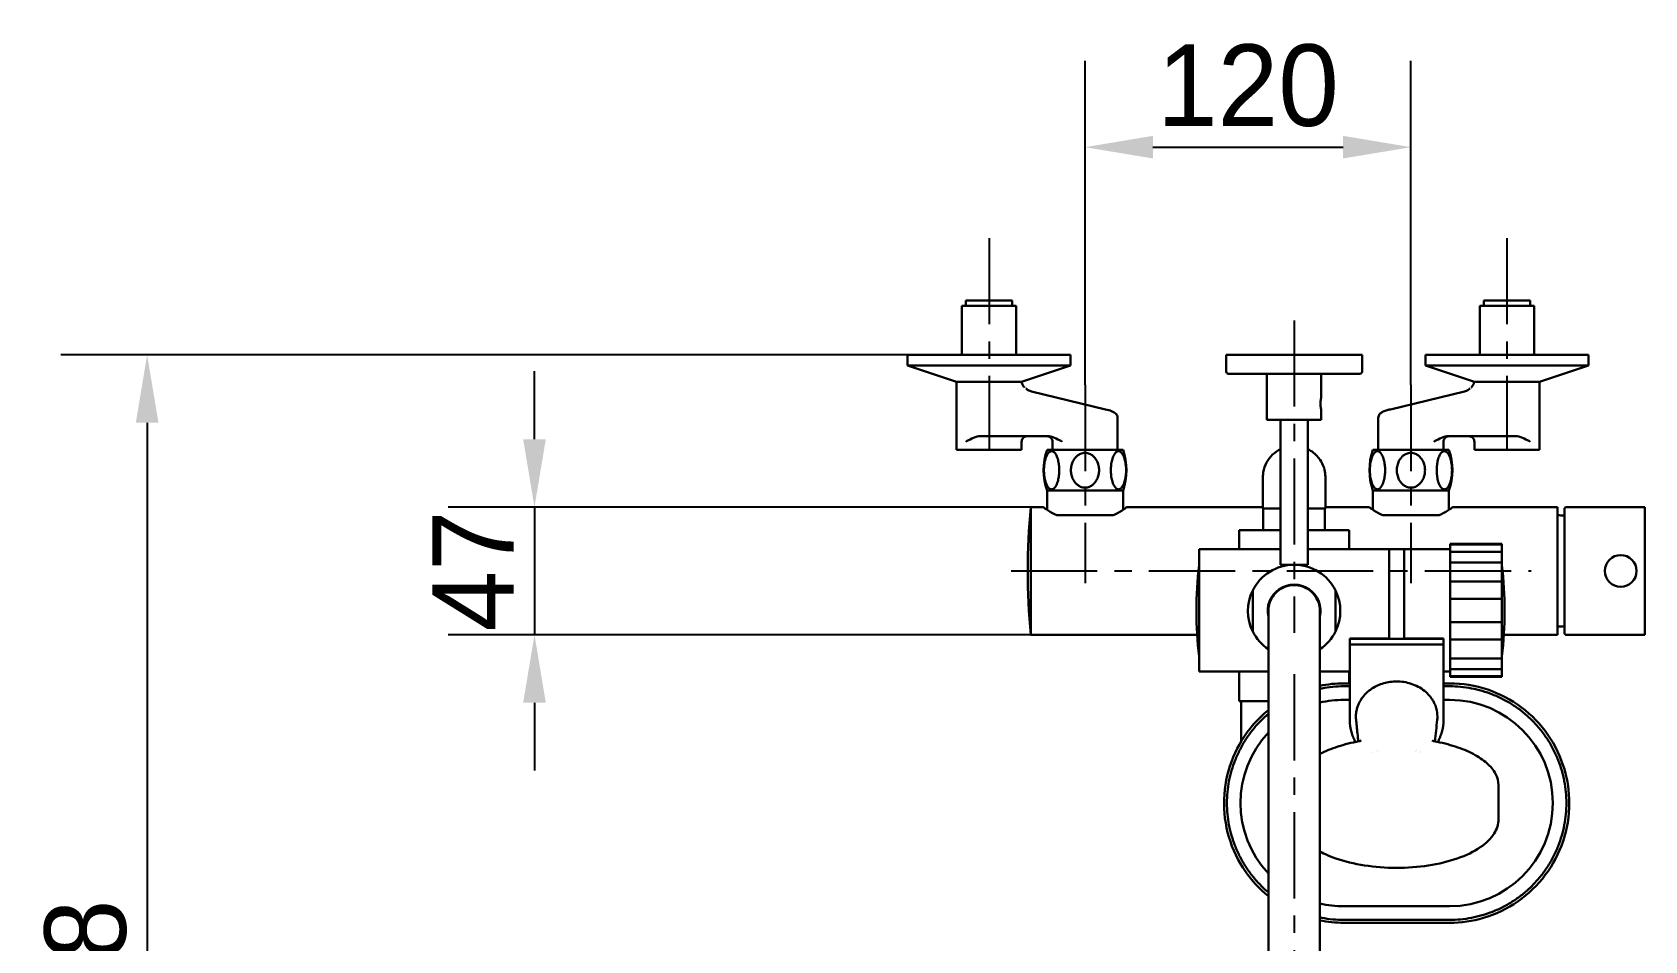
# Model space of a CAD drawing. Header units: millimetres. Extents: x 577 to 7172, y 252 to 2707.
# Drawn here: x 577 to 1171, y 2372 to 2707 of the extents above; entities that cross this region are included whole.
import ezdxf

# ---------------------------------------------------------------- set-up
doc = ezdxf.new("R2010")
doc.units = ezdxf.units.MM
doc.header["$MEASUREMENT"] = 0
doc.linetypes.add('CENTER', pattern=[50.8, 31.75, -6.35, 6.35, -6.35])
doc.layers.add('외형선(ISO)', color=7, linetype='Continuous', lineweight=30)
doc.layers.add('치수(ISO)', color=7, linetype='Continuous', lineweight=25)
doc.layers.add('중심선(ISO)', color=1, linetype='CENTER', lineweight=25, true_color=0xff0000)
doc.styles.add('굴림', font='')
doc.styles.get('굴림').set_extended_font_data('援대┝')
doc.dimstyles.new('기본값 (ISO)', dxfattribs={"dimscale": 10, "dimtxt": 3, "dimasz": 2.5, "dimexe": 3.175, "dimexo": 0, "dimgap": 0.762, "dimtad": 1, "dimtoh": 1, "dimdec": 0, "dimzin": 1, "dimdsep": 46, "dimtxsty": '굴림', "dimcen": 0.5, "dimazin": 0, "dimtfac": 1, "dimtdec": 4, "dimtix": 1, "dimtmove": 1, "dimatfit": 3, "dimfxl": 1, "dimtolj": 1, "dimtzin": 1, "dimarcsym": 0})

# ---------------------------------------------------------------- blocks, each defined once
blk = doc.blocks.new('*D30')
at = {"layer": 'Defpoints', "color": 0}
for p in [(944.61, 2532.03), (761.89, 2485.03), (944.61, 2485.03)]:
    blk.add_point(p, dxfattribs=at)
at = {"layer": '치수(ISO)', "color": 0, "lineweight": -2}
for p, q in [((761.89, 2557.03), (761.89, 2582.03)), ((944.61, 2532.03), (730.14, 2532.03)), ((761.89, 2532.03), (761.89, 2485.03)), ((944.61, 2485.03), (730.14, 2485.03)), ((761.89, 2460.03), (761.89, 2435.03))]:
    blk.add_line(p, q, dxfattribs=at)
at = {"layer": '치수(ISO)', "color": 0}
for points in [[(757.72, 2557.03), (766.06, 2557.03), (761.89, 2532.03)], [(766.06, 2460.03), (757.72, 2460.03), (761.89, 2485.03)]]:
    blk.add_solid(points, dxfattribs=at)
at = {"layer": '치수(ISO)', "color": 0, "insert": (739.27, 2508.53), "char_height": 30, "attachment_point": 5, "rotation": 90, "style": '굴림'}
blk.add_mtext('\\A1;47', dxfattribs=at)
blk = doc.blocks.new('*D31')
at = {"layer": 'Defpoints', "color": 0}
for p in [(1084.61, 2664.57), (964.61, 2577.03), (1084.61, 2577.03)]:
    blk.add_point(p, dxfattribs=at)
at = {"layer": '치수(ISO)', "color": 0, "lineweight": -2}
for p, q in [((964.61, 2577.03), (964.61, 2696.32)), ((1084.61, 2577.03), (1084.61, 2696.32)), ((989.61, 2664.57), (1059.61, 2664.57))]:
    blk.add_line(p, q, dxfattribs=at)
at = {"layer": '치수(ISO)', "color": 0}
for points in [[(989.61, 2668.74), (989.61, 2660.4), (964.61, 2664.57)], [(1059.61, 2660.4), (1059.61, 2668.74), (1084.61, 2664.57)]]:
    blk.add_solid(points, dxfattribs=at)
at = {"layer": '치수(ISO)', "color": 0, "insert": (1024.61, 2687.19), "char_height": 30, "attachment_point": 5, "style": '굴림'}
blk.add_mtext('\\A1;120', dxfattribs=at)
blk = doc.blocks.new('*D32')
at = {"layer": 'Defpoints', "color": 0}
for p in [(899.26, 2588.12), (619.26, 2120.01), (1041.61, 2120.01)]:
    blk.add_point(p, dxfattribs=at)
at = {"layer": '치수(ISO)', "color": 0, "lineweight": -2}
for p, q in [((899.26, 2588.12), (587.51, 2588.12)), ((619.26, 2563.12), (619.26, 2145.01)), ((1041.61, 2120.01), (587.51, 2120.01))]:
    blk.add_line(p, q, dxfattribs=at)
at = {"layer": '치수(ISO)', "color": 0}
for points in [[(623.43, 2563.12), (615.09, 2563.12), (619.26, 2588.12)], [(615.09, 2145.01), (623.43, 2145.01), (619.26, 2120.01)]]:
    blk.add_solid(points, dxfattribs=at)
at = {"layer": '치수(ISO)', "color": 0, "insert": (596.64, 2354.07), "char_height": 30, "attachment_point": 5, "rotation": 90, "style": '굴림'}
blk.add_mtext('\\A1;468', dxfattribs=at)

msp = doc.modelspace()

# ---------------------------------------------------------------- linework, layer by layer
at = {"layer": '외형선(ISO)'}
for p, q in [((920.76, 2608.12), (920.76, 2606.12)), ((920.76, 2608.12), (937.76, 2608.12)), ((937.76, 2608.12), (937.76, 2606.12)), ((1111.47, 2608.12), (1111.47, 2606.12)), ((1111.47, 2608.12), (1128.47, 2608.12)), ((1128.47, 2608.12), (1128.47, 2606.12)), ((919.26, 2606.12), (919.26, 2588.12)), ((919.26, 2606.12), (939.26, 2606.12)), ((939.26, 2606.12), (939.26, 2588.12)), ((1109.97, 2606.12), (1109.97, 2588.12)), ((1109.97, 2606.12), (1129.97, 2606.12)), ((1129.97, 2606.12), (1129.97, 2588.12)), ((899.26, 2588.12), (899.26, 2584.12)), ((959.26, 2588.12), (899.26, 2588.12)), ((917.26, 2578.12), (899.26, 2584.12)), ((899.26, 2584.12), (959.26, 2584.12)), ((941.26, 2578.12), (959.26, 2584.12)), ((959.26, 2588.12), (959.26, 2584.12)), ((1016.61, 2588.12), (1016.61, 2581.87)), ((1066.61, 2588.12), (1016.61, 2588.12)), ((1066.61, 2588.12), (1066.61, 2581.87)), ((1089.97, 2588.12), (1089.97, 2584.12)), ((1089.97, 2588.12), (1149.97, 2588.12)), ((1107.97, 2578.12), (1089.97, 2584.12)), ((1149.97, 2584.12), (1089.97, 2584.12)), ((1131.97, 2578.12), (1149.97, 2584.12)), ((1149.97, 2588.12), (1149.97, 2584.12)), ((917.26, 2578.12), (920.77, 2578.12)), ((917.26, 2553.12), (917.26, 2578.12)), ((917.26, 2578.12), (920.77, 2578.12)), ((922.51, 2578.12), (920.77, 2578.12)), ((922.51, 2578.12), (923.87, 2578.12)), ((933.55, 2578.12), (923.87, 2578.12)), ((933.55, 2578.12), (940.13, 2578.12)), ((934.35, 2578.12), (940.13, 2578.12)), ((941.31, 2578.12), (940.13, 2578.12)), ((1031.61, 2581.12), (1031.61, 2564.12)), ((1051.61, 2581.12), (1051.61, 2572.62)), ((1107.91, 2578.12), (1109.1, 2578.12)), ((1115.68, 2578.12), (1109.1, 2578.12)), ((1114.88, 2578.12), (1109.1, 2578.12)), ((1115.68, 2578.12), (1125.36, 2578.12)), ((1126.71, 2578.12), (1125.36, 2578.12)), ((1126.71, 2578.12), (1128.45, 2578.12)), ((1131.97, 2578.12), (1128.45, 2578.12)), ((1131.97, 2578.12), (1128.45, 2578.12)), ((1131.97, 2553.12), (1131.97, 2578.12)), ((972.15, 2568.03), (944.92, 2574.58)), ((1077.08, 2568.03), (1104.31, 2574.58)), ((1051.61, 2567.62), (1051.61, 2564.12)), ((976.61, 2564.87), (976.61, 2553.12)), ((1051.61, 2564.12), (1031.61, 2564.12)), ((1036.61, 2564.12), (1036.61, 2510.78)), ((1046.61, 2564.12), (1046.61, 2510.78)), ((1072.61, 2564.87), (1072.61, 2553.12)), ((925.87, 2558.12), (951.03, 2558.12)), ((941.26, 2553.12), (941.26, 2556.12)), ((952.61, 2556.12), (952.61, 2553.12)), ((1096.61, 2556.12), (1096.61, 2553.12)), ((1123.36, 2558.12), (1098.2, 2558.12)), ((1107.97, 2553.12), (1107.97, 2556.12)), ((941.26, 2553.12), (917.26, 2553.12)), ((950.61, 2553.12), (978.61, 2553.12)), ((1098.61, 2553.12), (1070.61, 2553.12)), ((1131.97, 2553.12), (1107.97, 2553.12)), ((1053.12, 2542.39), (1053.12, 2531.53)), ((978.61, 2538.12), (950.61, 2538.12)), ((950.61, 2538.12), (950.61, 2531.07)), ((978.61, 2538.12), (978.61, 2531.07)), ((1070.61, 2538.12), (1070.61, 2531.07)), ((1070.61, 2538.12), (1098.61, 2538.12)), ((1098.61, 2538.12), (1098.61, 2531.07)), ((944.61, 2532.03), (949.11, 2532.03)), ((944.61, 2532.03), (944.61, 2485.03)), ((980.11, 2532.03), (1030.11, 2532.03)), ((1030.11, 2531.53), (1030.11, 2531.53)), ((1030.11, 2531.53), (1030.11, 2531.53)), ((1030.11, 2531.53), (1030.11, 2531.53)), ((1036.61, 2531.53), (1030.11, 2531.53)), ((1030.26, 2523.53), (1030.26, 2531.53)), ((1053.12, 2531.53), (1046.61, 2531.53)), ((1052.96, 2523.53), (1052.96, 2531.53)), ((1053.11, 2531.53), (1053.11, 2531.53)), ((1053.11, 2531.53), (1053.11, 2531.53)), ((1053.11, 2531.53), (1053.11, 2531.53)), ((1053.12, 2532.03), (1069.11, 2532.03)), ((1100.11, 2532.03), (1138.61, 2532.03)), ((1138.61, 2532.03), (1138.61, 2485.03)), ((1141.11, 2531.1), (1141.11, 2485.97)), ((1141.84, 2532.03), (1170.71, 2532.03)), ((1170.71, 2532.03), (1170.71, 2485.03)), ((956.61, 2529.03), (954.21, 2529.03)), ((972.6, 2529.03), (956.63, 2529.03)), ((975.02, 2529.03), (972.61, 2529.03)), ((1021.31, 2516.5), (1021.31, 2523.53)), ((1036.61, 2523.53), (1021.31, 2523.53)), ((1061.91, 2523.53), (1046.61, 2523.53)), ((1061.91, 2516.5), (1061.91, 2523.53)), ((1076.61, 2529.03), (1074.21, 2529.03)), ((1092.6, 2529.03), (1076.63, 2529.03)), ((1095.02, 2529.03), (1092.61, 2529.03)), ((1118.11, 2518.5), (1099.11, 2518.5)), ((1099.11, 2518.27), (1099.11, 2518.5)), ((1099.11, 2515.6), (1099.11, 2518.27)), ((1099.11, 2518.27), (1118.11, 2518.27)), ((1118.11, 2518.27), (1118.11, 2518.5)), ((1118.11, 2515.6), (1118.11, 2518.27)), ((1006.61, 2516.5), (1036.61, 2516.5)), ((1006.61, 2471.5), (1006.61, 2516.5)), ((1046.61, 2516.5), (1076.61, 2516.5)), ((1076.61, 2516.5), (1082.11, 2516.5)), ((1076.61, 2516.5), (1076.61, 2489.04)), ((1099.11, 2516.5), (1082.11, 2516.5)), ((1099.11, 2511.66), (1099.11, 2515.6)), ((1118.11, 2515.6), (1099.11, 2515.6)), ((1099.11, 2504.68), (1099.11, 2511.66)), ((1099.11, 2511.66), (1118.11, 2511.66)), ((1118.11, 2511.66), (1118.11, 2515.6)), ((1118.11, 2504.68), (1118.11, 2511.66)), ((1041.25, 2510.78), (1036.61, 2510.78)), ((1037.61, 2510.78), (1037.61, 2510.31)), ((1046.61, 2510.78), (1041.97, 2510.78)), ((1045.61, 2510.78), (1045.61, 2510.31)), ((1026.36, 2501.29), (1026.36, 2486.27)), ((1056.86, 2486.27), (1056.86, 2501.29)), ((1099.11, 2498.31), (1099.11, 2504.68)), ((1118.11, 2504.68), (1099.11, 2504.68)), ((1118.11, 2498.31), (1118.11, 2504.68)), ((1099.11, 2489.69), (1099.11, 2498.31)), ((1099.11, 2498.31), (1118.11, 2498.31)), ((1118.11, 2489.69), (1118.11, 2498.31)), ((1032.11, 2445.53), (1032.11, 2493.78)), ((1051.11, 2493.78), (1051.11, 2445.53)), ((1076.61, 2489.04), (1076.61, 2483.57)), ((1099.11, 2483.31), (1099.11, 2489.69)), ((1118.11, 2489.69), (1099.11, 2489.69)), ((1118.11, 2483.31), (1118.11, 2489.69)), ((944.61, 2485.03), (1005.9, 2485.03)), ((1062.11, 2483.57), (1062.11, 2483.7)), ((1076.61, 2483.7), (1062.11, 2483.7)), ((1062.11, 2481.43), (1062.11, 2483.57)), ((1076.61, 2483.57), (1062.11, 2483.57)), ((1076.61, 2483.57), (1082.11, 2483.57)), ((1096.61, 2483.7), (1082.11, 2483.7)), ((1082.11, 2483.57), (1096.61, 2483.57)), ((1096.61, 2483.7), (1096.61, 2483.57)), ((1096.61, 2481.43), (1096.61, 2483.57)), ((1099.11, 2483.31), (1118.11, 2483.31)), ((1099.11, 2476.33), (1099.11, 2483.31)), ((1118.11, 2476.33), (1118.11, 2483.31)), ((1118.81, 2485.03), (1138.61, 2485.03)), ((1141.84, 2485.03), (1170.71, 2485.03)), ((1062.11, 2452.7), (1062.11, 2481.43)), ((1062.11, 2481.43), (1096.61, 2481.43)), ((1096.61, 2452.7), (1096.61, 2481.43)), ((1099.11, 2472.39), (1099.11, 2476.33)), ((1118.11, 2476.33), (1099.11, 2476.33)), ((1118.11, 2472.39), (1118.11, 2476.33)), ((1006.61, 2471.5), (1032.11, 2471.5)), ((1021.31, 2460.53), (1021.31, 2471.5)), ((1051.11, 2471.5), (1062.11, 2471.5)), ((1061.91, 2467.13), (1061.91, 2471.5)), ((1099.11, 2471.5), (1096.61, 2471.5)), ((1099.11, 2472.39), (1118.11, 2472.39)), ((1099.11, 2469.73), (1099.11, 2472.39)), ((1118.11, 2469.73), (1118.11, 2472.39)), ((1062.11, 2467.13), (1059.86, 2467.13)), ((1062.11, 2466.06), (1059.86, 2466.06)), ((1098.86, 2467.13), (1096.61, 2467.13)), ((1098.86, 2466.06), (1096.61, 2466.06)), ((1099.11, 2469.5), (1099.11, 2469.73)), ((1118.11, 2469.73), (1099.11, 2469.73)), ((1118.11, 2469.5), (1099.11, 2469.5)), ((1118.11, 2469.5), (1118.11, 2469.73)), ((1032.11, 2460.53), (1021.31, 2460.53)), ((1022.11, 2445.81), (1022.11, 2460.53)), ((1062.11, 2461.06), (1059.86, 2461.06)), ((1098.86, 2461.06), (1096.61, 2461.06)), ((1032.11, 2445.53), (1032.11, 2187.3)), ((1051.11, 2445.53), (1051.11, 2187.3)), ((1070.5, 2441.86), (1070.5, 2441.86)), ((1071.97, 2442.58), (1071.97, 2442.58)), ((1072.55, 2442.07), (1072.55, 2442.07)), ((1086.17, 2442.07), (1086.17, 2442.07)), ((1086.74, 2442.58), (1086.74, 2442.58)), ((1116.86, 2417.13), (1116.86, 2429.66)), ((1059.86, 2385.06), (1098.86, 2385.06)), ((1059.86, 2380.06), (1098.86, 2380.06)), ((1059.86, 2378.99), (1098.86, 2378.99))]:
    msp.add_line(p, q, dxfattribs=at)
msp.add_circle((1161.87, 2508.53), 5.85, dxfattribs=at)
for centre, radius, start, end in [((1017.36, 2581.87), 0.75, 180.00002, 270.00002), ((1065.86, 2581.87), 0.75, 270, 0), ((944.69, 2573.64), 0.972, 76.4746, 76.61593), ((1104.54, 2573.64), 0.972, 103.38407, 103.5254), ((972.32, 2545.62), 22.97, 160.94104, 199.05896), ((956.91, 2545.62), 22.97, 340.94104, 19.05896), ((1092.32, 2545.62), 22.97, 160.94104, 199.05896), ((1076.91, 2545.62), 22.97, 340.94104, 19.05896), ((1196.52, 2508.53), 253, 174.67038, 185.32962), ((1138.61, 2507.37), 21.67, 83.37419, 90), ((1152.36, 2493.82), 146.72, 173.41949, 186.58051), ((1041.61, 2493.78), 17, 26.22254, 153.77746), ((972.35, 2493.82), 146.72, 353.41949, 6.58051), ((1041.61, 2493.78), 17, 153.77746, 206.22254), ((1041.61, 2493.78), 9.75, 346.99718, 193.00283), ((1041.61, 2493.78), 17, 333.77746, 26.22254), ((1138.61, 2509.7), 21.67, 270, 276.62581), ((1041.61, 2493.78), 17, 206.22254, 236.02552), ((1041.61, 2493.78), 17, 303.97448, 333.77746), ((1059.86, 2423.06), 38, 90, 103.29882), ((1098.86, 2423.06), 38, 270, 90), ((1059.86, 2423.06), 38, 136.88888, 223.11112), ((1079.82, 2372.62), 69.74, 83.09252, 83.09299), ((1059.86, 2423.06), 38, 256.70118, 270)]:
    msp.add_arc(centre, radius, start, end, dxfattribs=at)
for points, knots in [([(941.31, 2578.12), (941.39, 2577.67), (941.55, 2577.24), (941.92, 2576.6), (942.11, 2576.38), (942.31, 2576.18), (942.34, 2576.15), (942.37, 2576.12)], [0, 0, 0, 0, 0.1550836, 0.1550836, 0.2854012, 0.2854012, 0.3108257, 0.3108257, 0.3108257, 0.3108257]), ([(1017.36, 2581.12), (1017.36, 2581.12), (1017.65, 2581.12), (1018.97, 2581.12), (1021.2, 2581.12), (1024.35, 2581.12), (1028.21, 2581.12), (1032.51, 2581.12), (1037.04, 2581.12), (1041.61, 2581.12), (1046.18, 2581.12), (1050.72, 2581.12), (1055.02, 2581.12), (1058.88, 2581.12), (1062.02, 2581.12), (1064.97, 2581.12), (1065.87, 2581.12), (1065.86, 2581.12)], [76.183141, 76.183141, 76.183141, 76.183141, 80.753742, 85.324344, 90.276635, 95.228926, 100.181217, 105.133508, 109.704109, 114.274711, 118.845313, 123.415914, 128.368205, 133.320496, 138.272787, 143.225078, 152.366281, 152.366281, 152.366281, 152.366281]), ([(1106.86, 2576.12), (1107, 2576.25), (1107.16, 2576.42), (1107.47, 2576.87), (1107.62, 2577.15), (1107.81, 2577.66), (1107.87, 2577.89), (1107.91, 2578.12)], [0, 0, 0, 0, 0.1162849, 0.1162849, 0.2316031, 0.2316031, 0.3113269, 0.3113269, 0.3113269, 0.3113269]), ([(942.83, 2575.72), (943.1, 2575.5), (943.37, 2575.31), (944.08, 2574.87), (944.52, 2574.68), (944.92, 2574.58)], [0.0811758, 0.0811758, 0.0811758, 0.0811758, 0.2229627, 0.2229627, 0.4557316, 0.4557316, 0.4557316, 0.4557316]), ([(1051.3, 2570.12), (1051.3, 2570.43), (1051.31, 2570.77), (1051.37, 2571.38), (1051.42, 2571.66), (1051.5, 2572.11), (1051.54, 2572.3), (1051.6, 2572.55), (1051.61, 2572.62), (1051.61, 2572.62)], [0, 0, 0, 0, 0.0946121, 0.0946121, 0.1892241, 0.1892241, 0.2838229, 0.2838229, 0.3784218, 0.3784218, 0.3784218, 0.3784218]), ([(1104.31, 2574.58), (1104.81, 2574.7), (1105.37, 2574.98), (1106.08, 2575.47), (1106.23, 2575.59), (1106.39, 2575.71)], [0, 0, 0, 0, 0.2913516, 0.2913516, 0.3726704, 0.3726704, 0.3726704, 0.3726704]), ([(972.15, 2568.03), (973.03, 2567.82), (973.77, 2567.61), (974.73, 2567.24), (975.04, 2567.11), (975.59, 2566.78), (975.83, 2566.61), (976.2, 2566.17), (976.33, 2565.98), (976.53, 2565.53), (976.6, 2565.26), (976.61, 2564.96), (976.61, 2564.92), (976.61, 2564.88)], [0, 0, 0, 0, 0.3683131, 0.3683131, 0.5763546, 0.5763546, 0.7370787, 0.7370787, 0.8247505, 0.8247505, 0.9180644, 0.9180644, 0.9311571, 0.9311571, 0.9311571, 0.9311571]), ([(1051.61, 2567.62), (1051.61, 2567.62), (1051.6, 2567.68), (1051.54, 2567.94), (1051.5, 2568.13), (1051.42, 2568.57), (1051.37, 2568.85), (1051.31, 2569.47), (1051.3, 2569.8), (1051.3, 2570.12)], [-0.3784218, -0.3784218, -0.3784218, -0.3784218, -0.2838229, -0.2838229, -0.1892241, -0.1892241, -0.0946121, -0.0946121, 0, 0, 0, 0]), ([(1072.61, 2564.88), (1072.61, 2565.14), (1072.66, 2565.4), (1072.83, 2565.86), (1072.96, 2566.07), (1073.22, 2566.41), (1073.36, 2566.55), (1073.68, 2566.81), (1073.86, 2566.92), (1074.47, 2567.25), (1074.93, 2567.42), (1075.95, 2567.74), (1076.48, 2567.89), (1077.08, 2568.03)], [0, 0, 0, 0, 0.0886014, 0.0886014, 0.1776437, 0.1776437, 0.2693614, 0.2693614, 0.3903777, 0.3903777, 0.6823461, 0.6823461, 0.9320333, 0.9320333, 0.9320333, 0.9320333]), ([(920.77, 2556.12), (920.81, 2556.14), (920.82, 2556.14), (921.28, 2556.41), (922.11, 2556.9), (923.74, 2557.68), (924.63, 2558.02), (925.48, 2558.1)], [-0.7465876, -0.7465876, -0.7465876, -0.7465876, -0.727422, -0.727422, -0.3648581, -0.3648581, 0, 0, 0, 0]), ([(943.26, 2558.12), (943.16, 2558.12), (943.06, 2558.11), (942.87, 2558.08), (942.77, 2558.06), (942.48, 2557.97), (942.28, 2557.88), (941.93, 2557.63), (941.78, 2557.48), (941.53, 2557.14), (941.43, 2556.94), (941.29, 2556.54), (941.26, 2556.33), (941.26, 2556.12)], [0, 0, 0, 0, 0.0295764, 0.0295764, 0.0585231, 0.0585231, 0.1222497, 0.1222497, 0.1859769, 0.1859769, 0.2497206, 0.2497206, 0.3130181, 0.3130181, 0.3130181, 0.3130181]), ([(952.61, 2556.12), (952.61, 2556.33), (952.58, 2556.55), (952.44, 2556.96), (952.34, 2557.15), (952.08, 2557.49), (951.93, 2557.64), (951.58, 2557.88), (951.38, 2557.98), (951.09, 2558.06), (951, 2558.08), (950.81, 2558.11), (950.71, 2558.12), (950.61, 2558.12)], [0, 0, 0, 0, 0.064791, 0.064791, 0.1284814, 0.1284814, 0.1922105, 0.1922105, 0.255937, 0.255937, 0.2841782, 0.2841782, 0.3130031, 0.3130031, 0.3130031, 0.3130031]), ([(951.42, 2558.1), (952.27, 2558.02), (953.14, 2557.69), (954.79, 2556.9), (955.65, 2556.4), (956.08, 2556.14), (956.1, 2556.14), (956.13, 2556.12)], [-0.3755371, -0.3755371, -0.3755371, -0.3755371, -0.1905686, -0.1905686, 0, 0, 0.0103026, 0.0103026, 0.0103026, 0.0103026]), ([(1030.11, 2542.39), (1030.11, 2542.81), (1030.11, 2543.24), (1030.15, 2544.08), (1030.19, 2544.5), (1030.45, 2546.13), (1030.85, 2547.33), (1032.01, 2549.51), (1032.77, 2550.51), (1034.53, 2552.18), (1035.53, 2552.87), (1036.61, 2553.39), (1036.61, 2553.39), (1036.61, 2553.39)], [0, 0, 0, 0, 0.127286, 0.127286, 0.253333, 0.253333, 0.624808, 0.624808, 0.99664, 0.99664, 1.357946, 1.357946, 1.357999, 1.357999, 1.357999, 1.357999]), ([(1046.61, 2553.39), (1047.35, 2553.04), (1048.04, 2552.61), (1049.62, 2551.38), (1050.46, 2550.49), (1051.77, 2548.58), (1052.27, 2547.55), (1052.88, 2545.61), (1053.05, 2544.7), (1053.12, 2543.33), (1053.12, 2542.86), (1053.12, 2542.39)], [2.391451, 2.391451, 2.391451, 2.391451, 2.634904, 2.634904, 2.996605, 2.996605, 3.335654, 3.335654, 3.609025, 3.609025, 3.749588, 3.749588, 3.749588, 3.749588]), ([(1097.81, 2558.1), (1096.96, 2558.02), (1096.08, 2557.69), (1094.44, 2556.9), (1093.58, 2556.4), (1093.14, 2556.14), (1093.13, 2556.14), (1093.1, 2556.12)], [0, 0, 0, 0, 0.3617282, 0.3617282, 0.7344081, 0.7344081, 0.754556, 0.754556, 0.754556, 0.754556]), ([(1098.61, 2558.12), (1098.52, 2558.12), (1098.42, 2558.11), (1098.22, 2558.08), (1098.13, 2558.06), (1097.83, 2557.97), (1097.64, 2557.88), (1097.29, 2557.63), (1097.13, 2557.48), (1096.88, 2557.14), (1096.78, 2556.94), (1096.65, 2556.54), (1096.61, 2556.33), (1096.61, 2556.12)], [0, 0, 0, 0, 0.0295764, 0.0295764, 0.058523, 0.058523, 0.1222496, 0.1222496, 0.1859768, 0.1859768, 0.2497206, 0.2497206, 0.3130181, 0.3130181, 0.3130181, 0.3130181]), ([(1107.97, 2556.12), (1107.97, 2556.33), (1107.93, 2556.55), (1107.8, 2556.96), (1107.7, 2557.15), (1107.44, 2557.49), (1107.28, 2557.64), (1106.93, 2557.88), (1106.74, 2557.98), (1106.44, 2558.06), (1106.35, 2558.08), (1106.16, 2558.11), (1106.07, 2558.12), (1105.97, 2558.12)], [0, 0, 0, 0, 0.064791, 0.064791, 0.1284813, 0.1284813, 0.1922104, 0.1922104, 0.2559369, 0.2559369, 0.2841781, 0.2841781, 0.3130031, 0.3130031, 0.3130031, 0.3130031]), ([(1128.46, 2556.12), (1128.42, 2556.14), (1128.41, 2556.14), (1127.95, 2556.41), (1127.12, 2556.9), (1125.48, 2557.68), (1124.6, 2558.02), (1123.74, 2558.1)], [-0.010609, -0.010609, -0.010609, -0.010609, 0, 0, 0.2006942, 0.2006942, 0.4026585, 0.4026585, 0.4026585, 0.4026585]), ([(951.33, 2539.02), (951.35, 2539), (951.38, 2538.97), (951.54, 2538.84), (951.69, 2538.74), (952, 2538.61), (952.16, 2538.58), (952.45, 2538.58), (952.6, 2538.61), (952.91, 2538.74), (953.06, 2538.84), (953.32, 2539.05), (953.45, 2539.2), (953.73, 2539.55), (953.92, 2539.85), (954.18, 2540.38), (954.3, 2540.66), (954.51, 2541.25), (954.6, 2541.57), (954.81, 2542.41), (954.93, 2543.04), (955.08, 2544.34), (955.11, 2545), (955.11, 2546.23), (955.08, 2546.9), (954.93, 2548.19), (954.81, 2548.82), (954.6, 2549.66), (954.51, 2549.98), (954.3, 2550.58), (954.18, 2550.86), (953.92, 2551.38), (953.73, 2551.68), (953.45, 2552.04), (953.32, 2552.18), (953.06, 2552.4), (952.91, 2552.5), (952.6, 2552.63), (952.45, 2552.66), (952.3, 2552.66), (952.16, 2552.66), (952, 2552.63), (951.69, 2552.5), (951.54, 2552.4), (951.29, 2552.18), (951.15, 2552.04), (950.87, 2551.68), (950.68, 2551.38), (950.42, 2550.86), (950.31, 2550.58), (950.09, 2549.98), (950, 2549.66), (949.79, 2548.82), (949.67, 2548.19), (949.52, 2546.9), (949.49, 2546.23), (949.49, 2545), (949.52, 2544.34), (949.67, 2543.04), (949.79, 2542.41), (950, 2541.57), (950.09, 2541.25), (950.31, 2540.66), (950.42, 2540.38), (950.68, 2539.85), (950.87, 2539.55), (951.13, 2539.23), (951.23, 2539.11), (951.33, 2539.02)], [1.697178, 1.697178, 1.697178, 1.697178, 1.71388, 1.71388, 1.801972, 1.801972, 1.890065, 1.890065, 1.978157, 1.978157, 2.06625, 2.06625, 2.14462, 2.14462, 2.266066, 2.266066, 2.366857, 2.366857, 2.467647, 2.467647, 2.651372, 2.651372, 2.835097, 2.835097, 3.018822, 3.018822, 3.202547, 3.202547, 3.303338, 3.303338, 3.404129, 3.404129, 3.525574, 3.525574, 3.603945, 3.603945, 3.692037, 3.692037, 3.78013, 3.78013, 3.78013, 3.868222, 3.868222, 3.956315, 3.956315, 4.034685, 4.034685, 4.156131, 4.156131, 4.256922, 4.256922, 4.357712, 4.357712, 4.541437, 4.541437, 4.725162, 4.725162, 4.908887, 4.908887, 5.092612, 5.092612, 5.193403, 5.193403, 5.294194, 5.294194, 5.415639, 5.415639, 5.477308, 5.477308, 5.477308, 5.477308]), ([(964.61, 2539.22), (964.88, 2539.22), (965.18, 2539.25), (965.75, 2539.37), (966.03, 2539.46), (966.5, 2539.65), (966.75, 2539.78), (967.26, 2540.11), (967.61, 2540.39), (968.09, 2540.86), (968.3, 2541.12), (968.69, 2541.66), (968.86, 2541.95), (969.26, 2542.71), (969.47, 2543.28), (969.74, 2544.46), (969.8, 2545.06), (969.8, 2546.17), (969.74, 2546.78), (969.47, 2547.95), (969.26, 2548.52), (968.86, 2549.29), (968.69, 2549.58), (968.3, 2550.12), (968.09, 2550.37), (967.61, 2550.85), (967.26, 2551.13), (966.75, 2551.45), (966.5, 2551.58), (966.03, 2551.78), (965.75, 2551.87), (965.18, 2551.99), (964.88, 2552.01), (964.61, 2552.01), (964.35, 2552.01), (964.05, 2551.99), (963.48, 2551.87), (963.2, 2551.78), (962.73, 2551.58), (962.48, 2551.45), (961.96, 2551.13), (961.62, 2550.85), (961.14, 2550.37), (960.92, 2550.12), (960.54, 2549.58), (960.36, 2549.29), (959.97, 2548.52), (959.76, 2547.95), (959.49, 2546.78), (959.43, 2546.17), (959.43, 2545.06), (959.49, 2544.46), (959.76, 2543.28), (959.97, 2542.71), (960.36, 2541.95), (960.54, 2541.66), (960.92, 2541.12), (961.14, 2540.86), (961.62, 2540.39), (961.96, 2540.11), (962.48, 2539.78), (962.73, 2539.65), (963.2, 2539.46), (963.48, 2539.37), (964.05, 2539.25), (964.35, 2539.22), (964.61, 2539.22)], [1.718947, 1.718947, 1.718947, 1.718947, 1.799487, 1.799487, 1.880026, 1.880026, 1.95155, 1.95155, 2.06218, 2.06218, 2.153754, 2.153754, 2.245329, 2.245329, 2.411875, 2.411875, 2.578421, 2.578421, 2.744967, 2.744967, 2.911512, 2.911512, 3.003087, 3.003087, 3.094662, 3.094662, 3.205291, 3.205291, 3.276815, 3.276815, 3.357355, 3.357355, 3.437894, 3.437894, 3.437894, 3.518434, 3.518434, 3.598973, 3.598973, 3.670497, 3.670497, 3.781127, 3.781127, 3.872702, 3.872702, 3.964276, 3.964276, 4.130822, 4.130822, 4.297368, 4.297368, 4.463914, 4.463914, 4.63046, 4.63046, 4.722034, 4.722034, 4.813609, 4.813609, 4.924239, 4.924239, 4.995763, 4.995763, 5.076302, 5.076302, 5.156842, 5.156842, 5.156842, 5.156842]), ([(975, 2540.51), (975.05, 2540.38), (975.11, 2540.25), (975.31, 2539.85), (975.5, 2539.55), (975.77, 2539.2), (975.91, 2539.05), (976.16, 2538.84), (976.31, 2538.74), (976.62, 2538.61), (976.78, 2538.58), (977.07, 2538.58), (977.23, 2538.61), (977.54, 2538.74), (977.69, 2538.84), (977.94, 2539.05), (978.08, 2539.2), (978.36, 2539.55), (978.54, 2539.85), (978.8, 2540.38), (978.92, 2540.66), (979.13, 2541.25), (979.23, 2541.57), (979.44, 2542.41), (979.56, 2543.04), (979.7, 2544.34), (979.74, 2545), (979.74, 2546.23), (979.7, 2546.9), (979.56, 2548.19), (979.44, 2548.82), (979.23, 2549.66), (979.13, 2549.98), (978.92, 2550.58), (978.8, 2550.86), (978.54, 2551.38), (978.36, 2551.68), (978.08, 2552.04), (977.94, 2552.18), (977.69, 2552.4), (977.54, 2552.5), (977.23, 2552.63), (977.07, 2552.66), (976.93, 2552.66), (976.78, 2552.66), (976.62, 2552.63), (976.31, 2552.5), (976.16, 2552.4), (975.91, 2552.18), (975.77, 2552.04), (975.5, 2551.68), (975.31, 2551.38), (975.05, 2550.86), (974.93, 2550.58), (974.72, 2549.98), (974.63, 2549.66), (974.41, 2548.82), (974.3, 2548.19), (974.15, 2546.9), (974.12, 2546.23), (974.12, 2545), (974.15, 2544.34), (974.3, 2543.04), (974.41, 2542.41), (974.63, 2541.57), (974.72, 2541.25), (974.88, 2540.8), (974.94, 2540.65), (975, 2540.51)], [1.465155, 1.465155, 1.465155, 1.465155, 1.514064, 1.514064, 1.635509, 1.635509, 1.71388, 1.71388, 1.801972, 1.801972, 1.890065, 1.890065, 1.978157, 1.978157, 2.06625, 2.06625, 2.14462, 2.14462, 2.266066, 2.266066, 2.366857, 2.366857, 2.467647, 2.467647, 2.651372, 2.651372, 2.835097, 2.835097, 3.018822, 3.018822, 3.202547, 3.202547, 3.303338, 3.303338, 3.404129, 3.404129, 3.525574, 3.525574, 3.603945, 3.603945, 3.692037, 3.692037, 3.78013, 3.78013, 3.78013, 3.868222, 3.868222, 3.956315, 3.956315, 4.034685, 4.034685, 4.156131, 4.156131, 4.256922, 4.256922, 4.357712, 4.357712, 4.541437, 4.541437, 4.725162, 4.725162, 4.908887, 4.908887, 5.092612, 5.092612, 5.193403, 5.193403, 5.245285, 5.245285, 5.245285, 5.245285]), ([(1074.23, 2540.51), (1074.17, 2540.38), (1074.12, 2540.25), (1073.92, 2539.85), (1073.73, 2539.55), (1073.45, 2539.2), (1073.32, 2539.05), (1073.06, 2538.84), (1072.91, 2538.74), (1072.6, 2538.61), (1072.45, 2538.58), (1072.16, 2538.58), (1072, 2538.61), (1071.69, 2538.74), (1071.54, 2538.84), (1071.29, 2539.05), (1071.15, 2539.2), (1070.87, 2539.55), (1070.68, 2539.85), (1070.42, 2540.38), (1070.31, 2540.66), (1070.09, 2541.25), (1070, 2541.57), (1069.79, 2542.41), (1069.67, 2543.04), (1069.52, 2544.34), (1069.49, 2545), (1069.49, 2546.23), (1069.52, 2546.9), (1069.67, 2548.19), (1069.79, 2548.82), (1070, 2549.66), (1070.09, 2549.98), (1070.31, 2550.58), (1070.42, 2550.86), (1070.68, 2551.38), (1070.87, 2551.68), (1071.15, 2552.04), (1071.29, 2552.18), (1071.54, 2552.4), (1071.69, 2552.5), (1072, 2552.63), (1072.16, 2552.66), (1072.3, 2552.66), (1072.45, 2552.66), (1072.6, 2552.63), (1072.91, 2552.5), (1073.06, 2552.4), (1073.32, 2552.18), (1073.45, 2552.04), (1073.73, 2551.68), (1073.92, 2551.38), (1074.18, 2550.86), (1074.3, 2550.58), (1074.51, 2549.98), (1074.6, 2549.66), (1074.81, 2548.82), (1074.93, 2548.19), (1075.08, 2546.9), (1075.11, 2546.23), (1075.11, 2545), (1075.08, 2544.34), (1074.93, 2543.04), (1074.81, 2542.41), (1074.6, 2541.57), (1074.51, 2541.25), (1074.35, 2540.8), (1074.29, 2540.65), (1074.23, 2540.51)], [-2.314975, -2.314975, -2.314975, -2.314975, -2.266066, -2.266066, -2.14462, -2.14462, -2.06625, -2.06625, -1.978157, -1.978157, -1.890065, -1.890065, -1.801972, -1.801972, -1.71388, -1.71388, -1.635509, -1.635509, -1.514064, -1.514064, -1.413273, -1.413273, -1.312482, -1.312482, -1.128757, -1.128757, -0.945032, -0.945032, -0.761307, -0.761307, -0.577582, -0.577582, -0.476792, -0.476792, -0.376001, -0.376001, -0.254555, -0.254555, -0.176185, -0.176185, -0.088092, -0.088092, 0, 0, 0, 0.088092, 0.088092, 0.176185, 0.176185, 0.254555, 0.254555, 0.376001, 0.376001, 0.476792, 0.476792, 0.577582, 0.577582, 0.761307, 0.761307, 0.945032, 0.945032, 1.128757, 1.128757, 1.312482, 1.312482, 1.413273, 1.413273, 1.465155, 1.465155, 1.465155, 1.465155]), ([(1084.61, 2539.22), (1084.35, 2539.22), (1084.05, 2539.25), (1083.48, 2539.37), (1083.2, 2539.46), (1082.73, 2539.65), (1082.48, 2539.78), (1081.96, 2540.11), (1081.62, 2540.39), (1081.14, 2540.86), (1080.92, 2541.12), (1080.54, 2541.66), (1080.36, 2541.95), (1079.97, 2542.71), (1079.76, 2543.28), (1079.49, 2544.46), (1079.43, 2545.06), (1079.43, 2546.17), (1079.49, 2546.78), (1079.76, 2547.95), (1079.97, 2548.52), (1080.36, 2549.29), (1080.54, 2549.58), (1080.92, 2550.12), (1081.14, 2550.37), (1081.62, 2550.85), (1081.96, 2551.13), (1082.48, 2551.45), (1082.73, 2551.58), (1083.2, 2551.78), (1083.48, 2551.87), (1084.05, 2551.99), (1084.35, 2552.01), (1084.61, 2552.01), (1084.88, 2552.01), (1085.18, 2551.99), (1085.75, 2551.87), (1086.03, 2551.78), (1086.5, 2551.58), (1086.75, 2551.45), (1087.26, 2551.13), (1087.61, 2550.85), (1088.09, 2550.37), (1088.3, 2550.12), (1088.69, 2549.58), (1088.86, 2549.29), (1089.26, 2548.52), (1089.47, 2547.95), (1089.74, 2546.78), (1089.8, 2546.17), (1089.8, 2545.06), (1089.74, 2544.46), (1089.47, 2543.28), (1089.26, 2542.71), (1088.86, 2541.95), (1088.69, 2541.66), (1088.3, 2541.12), (1088.09, 2540.86), (1087.61, 2540.39), (1087.26, 2540.11), (1086.75, 2539.78), (1086.5, 2539.65), (1086.03, 2539.46), (1085.75, 2539.37), (1085.18, 2539.25), (1084.88, 2539.22), (1084.61, 2539.22)], [-1.718947, -1.718947, -1.718947, -1.718947, -1.638408, -1.638408, -1.557868, -1.557868, -1.486344, -1.486344, -1.375715, -1.375715, -1.28414, -1.28414, -1.192565, -1.192565, -1.026019, -1.026019, -0.859474, -0.859474, -0.692928, -0.692928, -0.526382, -0.526382, -0.434807, -0.434807, -0.343233, -0.343233, -0.232603, -0.232603, -0.161079, -0.161079, -0.08054, -0.08054, 0, 0, 0, 0.08054, 0.08054, 0.161079, 0.161079, 0.232603, 0.232603, 0.343233, 0.343233, 0.434807, 0.434807, 0.526382, 0.526382, 0.692928, 0.692928, 0.859474, 0.859474, 1.026019, 1.026019, 1.192565, 1.192565, 1.28414, 1.28414, 1.375715, 1.375715, 1.486344, 1.486344, 1.557868, 1.557868, 1.638408, 1.638408, 1.718947, 1.718947, 1.718947, 1.718947]), ([(1097.9, 2539.02), (1097.88, 2539), (1097.85, 2538.97), (1097.69, 2538.84), (1097.54, 2538.74), (1097.23, 2538.61), (1097.07, 2538.58), (1096.78, 2538.58), (1096.62, 2538.61), (1096.31, 2538.74), (1096.16, 2538.84), (1095.91, 2539.05), (1095.77, 2539.2), (1095.5, 2539.55), (1095.31, 2539.85), (1095.05, 2540.38), (1094.93, 2540.66), (1094.72, 2541.25), (1094.63, 2541.57), (1094.41, 2542.41), (1094.3, 2543.04), (1094.15, 2544.34), (1094.12, 2545), (1094.12, 2546.23), (1094.15, 2546.9), (1094.3, 2548.19), (1094.41, 2548.82), (1094.63, 2549.66), (1094.72, 2549.98), (1094.93, 2550.58), (1095.05, 2550.86), (1095.31, 2551.38), (1095.5, 2551.68), (1095.77, 2552.04), (1095.91, 2552.18), (1096.16, 2552.4), (1096.31, 2552.5), (1096.62, 2552.63), (1096.78, 2552.66), (1096.93, 2552.66), (1097.07, 2552.66), (1097.23, 2552.63), (1097.54, 2552.5), (1097.69, 2552.4), (1097.94, 2552.18), (1098.08, 2552.04), (1098.36, 2551.68), (1098.54, 2551.38), (1098.8, 2550.86), (1098.92, 2550.58), (1099.13, 2549.98), (1099.23, 2549.66), (1099.44, 2548.82), (1099.56, 2548.19), (1099.7, 2546.9), (1099.74, 2546.23), (1099.74, 2545), (1099.7, 2544.34), (1099.56, 2543.04), (1099.44, 2542.41), (1099.23, 2541.57), (1099.13, 2541.25), (1098.92, 2540.66), (1098.8, 2540.38), (1098.54, 2539.85), (1098.36, 2539.55), (1098.1, 2539.23), (1098, 2539.11), (1097.9, 2539.02)], [-2.082951, -2.082951, -2.082951, -2.082951, -2.06625, -2.06625, -1.978157, -1.978157, -1.890065, -1.890065, -1.801972, -1.801972, -1.71388, -1.71388, -1.635509, -1.635509, -1.514064, -1.514064, -1.413273, -1.413273, -1.312482, -1.312482, -1.128757, -1.128757, -0.945032, -0.945032, -0.761307, -0.761307, -0.577582, -0.577582, -0.476792, -0.476792, -0.376001, -0.376001, -0.254555, -0.254555, -0.176185, -0.176185, -0.088092, -0.088092, 0, 0, 0, 0.088092, 0.088092, 0.176185, 0.176185, 0.254555, 0.254555, 0.376001, 0.376001, 0.476792, 0.476792, 0.577582, 0.577582, 0.761307, 0.761307, 0.945032, 0.945032, 1.128757, 1.128757, 1.312482, 1.312482, 1.413273, 1.413273, 1.514064, 1.514064, 1.635509, 1.635509, 1.697178, 1.697178, 1.697178, 1.697178]), ([(1030.11, 2531.53), (1030.11, 2532.62), (1030.11, 2533.76), (1030.11, 2535.89), (1030.11, 2536.93), (1030.11, 2538.7), (1030.11, 2539.48), (1030.11, 2540.75), (1030.11, 2541.27), (1030.11, 2542.01), (1030.11, 2542.25), (1030.11, 2542.36), (1030.11, 2542.37), (1030.11, 2542.38), (1030.11, 2542.39), (1030.11, 2542.39), (1030.11, 2542.39), (1030.11, 2542.39), (1030.11, 2542.39), (1030.11, 2542.39), (1030.11, 2542.39), (1030.11, 2542.39), (1030.11, 2542.39), (1030.11, 2542.39), (1030.11, 2542.39), (1030.11, 2542.39)], [0, 0, 0, 0, 0.33086, 0.33086, 0.650867, 0.650867, 0.944853, 0.944853, 1.228718, 1.228718, 1.516004, 1.516004, 1.576451, 1.576451, 1.599109, 1.599109, 1.607605, 1.607605, 1.610791, 1.610791, 1.612831, 1.612831, 1.613086, 1.613086, 1.613214, 1.613214, 1.613214, 1.613214]), ([(1053.12, 2542.26), (1053.12, 2541.97), (1053.11, 2541.5), (1053.11, 2541.03), (1053.11, 2540.85)], [-10.727121, -10.727121, -10.727121, -10.727121, -9.854863, -9.319284, -9.319284, -9.319284, -9.319284]), ([(954.21, 2529.03), (954.02, 2529.13), (953.83, 2529.23), (952.32, 2530.02), (951.13, 2530.74), (949.93, 2531.5), (949.62, 2531.7), (949.21, 2531.97), (949.11, 2532.03), (949.11, 2532.03)], [-8.579367, -8.579367, -8.579367, -8.579367, -8.498161, -8.498161, -7.893872, -7.893872, -7.591728, -7.591728, -7.289584, -7.289584, -7.289584, -7.289584]), ([(980.11, 2532.03), (980.11, 2532.03), (980.01, 2531.97), (979.61, 2531.7), (979.3, 2531.5), (978.09, 2530.74), (976.91, 2530.02), (975.39, 2529.23), (975.21, 2529.13), (975.02, 2529.03)], [-2.429861, -2.429861, -2.429861, -2.429861, -2.127717, -2.127717, -1.825573, -1.825573, -1.221284, -1.221284, -1.140078, -1.140078, -1.140078, -1.140078]), ([(1074.21, 2529.03), (1074.02, 2529.13), (1073.83, 2529.23), (1072.32, 2530.02), (1071.13, 2530.74), (1069.93, 2531.5), (1069.62, 2531.7), (1069.21, 2531.97), (1069.11, 2532.03), (1069.11, 2532.03)], [-8.579367, -8.579367, -8.579367, -8.579367, -8.498161, -8.498161, -7.893872, -7.893872, -7.591728, -7.591728, -7.289584, -7.289584, -7.289584, -7.289584]), ([(1100.11, 2532.03), (1100.11, 2532.03), (1100.01, 2531.97), (1099.61, 2531.7), (1099.3, 2531.5), (1098.09, 2530.74), (1096.91, 2530.02), (1095.39, 2529.23), (1095.21, 2529.13), (1095.02, 2529.03)], [-2.429861, -2.429861, -2.429861, -2.429861, -2.127717, -2.127717, -1.825573, -1.825573, -1.221284, -1.221284, -1.140078, -1.140078, -1.140078, -1.140078]), ([(1141.84, 2532.03), (1141.8, 2532.03), (1141.76, 2532.03), (1141.73, 2532.03), (1141.68, 2532.02), (1141.63, 2532.01), (1141.58, 2532), (1141.54, 2531.98), (1141.5, 2531.97), (1141.46, 2531.95), (1141.42, 2531.92), (1141.39, 2531.9), (1141.35, 2531.87), (1141.32, 2531.84), (1141.29, 2531.8), (1141.27, 2531.77), (1141.24, 2531.73), (1141.22, 2531.68), (1141.2, 2531.64), (1141.18, 2531.59), (1141.16, 2531.54), (1141.15, 2531.48), (1141.14, 2531.43), (1141.13, 2531.37), (1141.12, 2531.3), (1141.12, 2531.24), (1141.11, 2531.17), (1141.11, 2531.1)], [-6.70496, -6.70496, -6.70496, -6.70496, -6.168032, -6.168032, -6.168032, -5.404481, -5.404481, -5.404481, -4.640001, -4.640001, -4.640001, -3.874033, -3.874033, -3.874033, -3.105982, -3.105982, -3.105982, -2.335223, -2.335223, -2.335223, -1.561101, -1.561101, -1.561101, -0.782932, -0.782932, -0.782932, 0, 0, 0, 0]), ([(1082.11, 2516.5), (1082.11, 2516.5), (1082.11, 2516.47), (1082.11, 2516.15), (1082.11, 2515.31), (1082.11, 2512.54), (1082.11, 2510.63), (1082.11, 2506.07), (1082.11, 2503.51), (1082.11, 2498.09), (1082.11, 2495.3), (1082.11, 2491.12), (1082.11, 2489.73), (1082.11, 2486.74), (1082.11, 2485.16), (1082.11, 2483.57)], [-4.591884, -4.591884, -4.591884, -4.591884, -4.395174, -4.395174, -3.503907, -3.503907, -2.601798, -2.601798, -1.734526, -1.734526, -0.898353, -0.898353, -0.477846, -0.477846, 0, 0, 0, 0]), ([(1032.11, 2493.78), (1032.11, 2494.21), (1032.14, 2494.63), (1032.26, 2495.47), (1032.34, 2495.88), (1032.72, 2497.27), (1033.16, 2498.23), (1034.31, 2499.94), (1035.03, 2500.71), (1036.67, 2501.96), (1037.6, 2502.46), (1039.55, 2503.11), (1040.59, 2503.28), (1041.61, 2503.28)], [0, 0, 0, 0, 0.127278, 0.127278, 0.2523, 0.2523, 0.561101, 0.561101, 0.869901, 0.869901, 1.178736, 1.178736, 1.486579, 1.486579, 1.486579, 1.486579]), ([(1041.61, 2503.28), (1042.64, 2503.28), (1043.68, 2503.11), (1045.63, 2502.46), (1046.56, 2501.96), (1048.2, 2500.71), (1048.92, 2499.94), (1050.07, 2498.23), (1050.51, 2497.27), (1050.89, 2495.88), (1050.97, 2495.47), (1051.09, 2494.63), (1051.11, 2494.21), (1051.11, 2493.78)], [0, 0, 0, 0, 0.307843, 0.307843, 0.616679, 0.616679, 0.925479, 0.925479, 1.23428, 1.23428, 1.359302, 1.359302, 1.486579, 1.486579, 1.486579, 1.486579]), ([(1141.11, 2485.97), (1141.11, 2485.9), (1141.12, 2485.83), (1141.12, 2485.76), (1141.13, 2485.7), (1141.14, 2485.64), (1141.15, 2485.58), (1141.16, 2485.53), (1141.18, 2485.48), (1141.2, 2485.43), (1141.22, 2485.38), (1141.24, 2485.34), (1141.27, 2485.3), (1141.29, 2485.26), (1141.32, 2485.23), (1141.35, 2485.2), (1141.39, 2485.17), (1141.42, 2485.14), (1141.46, 2485.12), (1141.5, 2485.1), (1141.54, 2485.08), (1141.58, 2485.07), (1141.63, 2485.05), (1141.68, 2485.04), (1141.73, 2485.04), (1141.76, 2485.03), (1141.8, 2485.03), (1141.84, 2485.03)], [0, 0, 0, 0, 0.782932, 0.782932, 0.782932, 1.561101, 1.561101, 1.561101, 2.335223, 2.335223, 2.335223, 3.105982, 3.105982, 3.105982, 3.874033, 3.874033, 3.874033, 4.640001, 4.640001, 4.640001, 5.404481, 5.404481, 5.404481, 6.168032, 6.168032, 6.168032, 6.70496, 6.70496, 6.70496, 6.70496]), ([(1059.86, 2466.06), (1057.15, 2466.06), (1054.22, 2465.78), (1051.34, 2465.21), (1051.11, 2465.16)], [-135.088268, -135.088268, -135.088268, -135.088268, -126.983661, -126.285786, -126.285786, -126.285786, -126.285786]), ([(1064.36, 2454.91), (1064.36, 2455.39), (1064.39, 2455.87), (1064.51, 2456.82), (1064.6, 2457.29), (1064.97, 2458.68), (1065.32, 2459.58), (1066.62, 2461.95), (1067.77, 2463.29), (1069.49, 2464.68), (1069.87, 2464.95), (1071.6, 2466.09), (1073.07, 2466.75), (1075.38, 2467.42), (1076.17, 2467.58), (1077.75, 2467.8), (1078.55, 2467.86), (1079.36, 2467.86)], [-2.211625, -2.211625, -2.211625, -2.211625, -2.065445, -2.065445, -1.919306, -1.919306, -1.627796, -1.627796, -1.101884, -1.101884, -0.9618, -0.9618, -0.480574, -0.480574, -0.240218, -0.240218, -0.000003, -0.000003, -0.000003, -0.000003]), ([(1079.36, 2467.86), (1081.16, 2467.86), (1082.96, 2467.58), (1086.45, 2466.43), (1088.13, 2465.55), (1090.26, 2463.84), (1090.89, 2463.23), (1091.9, 2462.04), (1092.31, 2461.47), (1092.81, 2460.64), (1092.93, 2460.42), (1093.26, 2459.78), (1093.45, 2459.36), (1093.73, 2458.61), (1093.84, 2458.29), (1094.21, 2456.96), (1094.36, 2455.94), (1094.36, 2454.91)], [-2.187247, -2.187247, -2.187247, -2.187247, -1.651348, -1.651348, -1.095452, -1.095452, -0.835925, -0.835925, -0.627174, -0.627174, -0.548932, -0.548932, -0.412121, -0.412121, -0.309548, -0.309548, -0.00002, -0.00002, -0.00002, -0.00002]), ([(1098.86, 2467.13), (1103.6, 2467.13), (1108.4, 2466.34), (1117.33, 2463.34), (1121.58, 2461.11), (1129.06, 2455.49), (1132.39, 2452.03), (1137.73, 2444.34), (1139.8, 2440.01), (1142.31, 2431.5), (1142.92, 2427.26), (1142.92, 2423.06)], [0, 0, 0, 0, 1.422729, 1.422729, 2.826217, 2.826217, 4.230102, 4.230102, 5.634323, 5.634323, 6.893704, 6.893704, 6.893704, 6.893704]), ([(1141.86, 2423.06), (1141.86, 2425.76), (1141.34, 2431.16), (1139.42, 2437.77), (1137.1, 2442.87), (1134.89, 2446.66), (1132.29, 2450.22), (1129.31, 2453.52), (1126.02, 2456.49), (1122.45, 2459.1), (1118.67, 2461.3), (1113.57, 2463.63), (1106.96, 2465.55), (1101.56, 2466.06), (1098.86, 2466.06)], [-67.544135, -67.544135, -67.544135, -67.544135, -59.439528, -51.334921, -46.990468, -42.646015, -38.209041, -33.772068, -29.335094, -24.898121, -20.553668, -16.209214, -8.104607, 0, 0, 0, 0]), ([(1032.11, 2388.82), (1028.89, 2391.43), (1026.02, 2394.53), (1020.99, 2401.77), (1018.91, 2406.1), (1016.26, 2415.07), (1015.66, 2419.84), (1015.97, 2429.19), (1016.89, 2433.9), (1020.12, 2442.69), (1022.48, 2446.87), (1027.37, 2453.01), (1029.64, 2455.29), (1032.11, 2457.3)], [2.988251, 2.988251, 2.988251, 2.988251, 4.229207, 4.229207, 5.633419, 5.633419, 7.037503, 7.037503, 8.441491, 8.441491, 9.846259, 9.846259, 10.796888, 10.796888, 10.796888, 10.796888]), ([(1032.11, 2455.91), (1031.19, 2455.14), (1029.21, 2453.32), (1026.42, 2450.22), (1023.82, 2446.66), (1021.61, 2442.87), (1019.29, 2437.77), (1017.37, 2431.16), (1016.6, 2423.06), (1017.37, 2414.95), (1019.29, 2408.35), (1021.61, 2403.25), (1023.82, 2399.46), (1026.42, 2395.9), (1029.21, 2392.8), (1031.19, 2390.98), (1032.11, 2390.2)], [-104.936353, -104.936353, -104.936353, -104.936353, -101.316201, -96.879228, -92.442254, -88.097801, -83.753348, -75.648741, -67.544134, -59.439527, -51.33492, -46.990467, -42.646014, -38.20904, -33.772067, -30.152032, -30.152032, -30.152032, -30.152032]), ([(1065.24, 2445.76), (1065.19, 2446.28), (1065.13, 2446.79), (1064.9, 2449.12), (1064.71, 2450.92), (1064.49, 2453.04), (1064.45, 2453.39), (1064.42, 2453.75)], [1.903207, 1.903207, 1.903207, 1.903207, 3.752174, 3.752174, 10.344697, 10.344697, 11.684613, 11.684613, 11.684613, 11.684613]), ([(1051.11, 2441.12), (1051.13, 2441.13), (1051.15, 2441.14), (1053.12, 2442.18), (1055.33, 2443.1), (1060.16, 2444.66), (1062.78, 2445.31), (1065.53, 2445.82)], [3.8537359, 3.8537359, 3.8537359, 3.8537359, 3.8557822, 3.8557822, 4.0938454, 4.0938454, 4.3319085, 4.3319085, 4.3319085, 4.3319085]), ([(1065.52, 2445.82), (1065.75, 2445.86), (1065.96, 2445.92), (1066.21, 2446.03), (1066.29, 2446.08), (1066.32, 2446.1), (1066.33, 2446.1), (1066.33, 2446.1)], [0, 0, 0, 0, 0.0907993, 0.0907993, 0.1662104, 0.1662104, 0.1893555, 0.1893555, 0.1893555, 0.1893555]), ([(1092.38, 2446.1), (1092.38, 2446.1), (1092.4, 2446.09), (1092.5, 2446.03), (1092.58, 2445.99), (1092.8, 2445.91), (1092.94, 2445.87), (1093.12, 2445.83), (1093.15, 2445.82), (1093.18, 2445.82)], [0.2304338, 0.2304338, 0.2304338, 0.2304338, 0.2830917, 0.2830917, 0.3461394, 0.3461394, 0.4081305, 0.4081305, 0.4202077, 0.4202077, 0.4202077, 0.4202077]), ([(1093.19, 2445.82), (1095.93, 2445.31), (1098.55, 2444.66), (1103.38, 2443.1), (1105.59, 2442.18), (1109.5, 2440.12), (1111.19, 2438.99), (1113.95, 2436.54), (1115.03, 2435.23), (1116.48, 2432.5), (1116.86, 2431.08), (1116.86, 2429.66)], [5.092864, 5.092864, 5.092864, 5.092864, 5.330928, 5.330928, 5.568992, 5.568992, 5.807057, 5.807057, 6.045121, 6.045121, 6.283185, 6.283185, 6.283185, 6.283185]), ([(1142.92, 2423.06), (1142.92, 2418.32), (1142.14, 2413.51), (1139.14, 2404.58), (1136.9, 2400.34), (1131.28, 2392.85), (1127.83, 2389.53), (1120.14, 2384.19), (1115.81, 2382.11), (1107.29, 2379.6), (1103.05, 2378.99), (1098.86, 2378.99)], [0, 0, 0, 0, 1.422729, 1.422729, 2.826217, 2.826217, 4.230102, 4.230102, 5.634323, 5.634323, 6.893704, 6.893704, 6.893704, 6.893704]), ([(1098.86, 2380.06), (1101.56, 2380.06), (1106.96, 2380.57), (1113.57, 2382.49), (1118.67, 2384.81), (1122.45, 2387.02), (1126.02, 2389.62), (1129.31, 2392.6), (1132.29, 2395.9), (1134.89, 2399.46), (1137.1, 2403.25), (1139.42, 2408.35), (1141.34, 2414.95), (1141.86, 2420.36), (1141.86, 2423.06)], [-67.544135, -67.544135, -67.544135, -67.544135, -59.439528, -51.334921, -46.990468, -42.646015, -38.209041, -33.772068, -29.335094, -24.898121, -20.553668, -16.209214, -8.104607, 0, 0, 0, 0]), ([(1116.86, 2417.13), (1116.86, 2415.3), (1116.28, 2413.49), (1114.08, 2409.97), (1112.34, 2408.28), (1107.8, 2405.18), (1104.93, 2403.79), (1098.44, 2401.53), (1094.82, 2400.66), (1087.22, 2399.5), (1083.24, 2399.21), (1075.28, 2399.22), (1071.32, 2399.52), (1063.77, 2400.69), (1060.19, 2401.56), (1054.85, 2403.42), (1052.88, 2404.28), (1051.11, 2405.23)], [6.283185, 6.283185, 6.283185, 6.283185, 6.561739, 6.561739, 6.871791, 6.871791, 7.202752, 7.202752, 7.531081, 7.531081, 7.856676, 7.856676, 8.181464, 8.181464, 8.507083, 8.507083, 8.724475, 8.724475, 8.724475, 8.724475]), ([(1051.11, 2380.96), (1051.34, 2380.91), (1054.22, 2380.34), (1057.15, 2380.06), (1059.86, 2380.06)], [-8.80236, -8.80236, -8.80236, -8.80236, -8.104607, 0, 0, 0, 0])]:
    msp.add_open_spline(points, degree=3, knots=knots, dxfattribs=at)
for points in [[(942.38, 2576.11), (942.37, 2576.11), (942.37, 2576.12), (942.37, 2576.12)], [(1106.85, 2576.11), (1106.85, 2576.11), (1106.86, 2576.12), (1106.86, 2576.12)], [(1053.11, 2539.44), (1053.11, 2539.4), (1053.11, 2539.36), (1053.11, 2539.32)], [(1051.11, 2466.25), (1053.99, 2466.83), (1056.93, 2467.13), (1059.86, 2467.13)], [(1064.42, 2453.75), (1064.38, 2454.13), (1064.36, 2454.52), (1064.36, 2454.91)], [(1094.29, 2453.74), (1094.02, 2451.16), (1093.75, 2448.5), (1093.47, 2445.76)], [(1094.36, 2454.91), (1094.36, 2454.52), (1094.34, 2454.13), (1094.29, 2453.74)], [(1059.86, 2378.99), (1056.94, 2378.99), (1053.99, 2379.29), (1051.11, 2379.87)]]:
    msp.add_open_spline(points, degree=3, dxfattribs=at)
for points, weights in [([(925.87, 2558.12), (925.68, 2558.12), (925.48, 2558.1)], [0.976483616001, 0.973887417835, 0.971346049512]), ([(951.42, 2558.1), (951.22, 2558.12), (951.03, 2558.12)], [0.972770759416, 0.975196459348, 0.977671514675]), ([(1098.2, 2558.12), (1098.01, 2558.12), (1097.81, 2558.1)], [0.97767151965, 0.975196464831, 0.972770765382]), ([(1123.74, 2558.1), (1123.54, 2558.12), (1123.36, 2558.12)], [0.971346039724, 0.973887408833, 0.976483607822]), ([(1062.11, 2452.7), (1062.37, 2448.9), (1064.22, 2445.57)], [0.972843467985, 0.898518618298, 0.8705025933]), ([(1094.49, 2445.57), (1096.34, 2448.9), (1096.61, 2452.7)], [0.870502359101, 0.898500893202, 0.972751086304])]:
    msp.add_rational_spline(points, weights, degree=2, dxfattribs=at)
at = {"layer": '중심선(ISO)'}
for p, q in [((929.26, 2631.12), (929.26, 2553.12)), ((1119.97, 2631.12), (1119.97, 2553.12)), ((1041.61, 2600.78), (1041.61, 2485.78)), ((964.61, 2577.03), (964.61, 2504.03)), ((1084.61, 2577.03), (1084.61, 2504.03)), ((937.36, 2508.53), (1128.86, 2508.53)), ((1041.61, 2470.53), (1041.61, 2121.57))]:
    msp.add_line(p, q, dxfattribs=at)

# ---------------------------------------------------------------- dimensions: what is measured, and where the dimension line sits
at = {"layer": '치수(ISO)'}
for base, p1, p2, angle, picture, middle in [((1084.61, 2664.57), (964.61, 2577.03), (1084.61, 2577.03), 180, '*D31', (1024.61, 2687.19)), ((619.26, 2120.01), (899.26, 2588.12), (1041.61, 2120.01), 90, '*D32', (596.64, 2354.07)), ((761.89, 2485.03), (944.61, 2532.03), (944.61, 2485.03), 90, '*D30', (739.27, 2508.53))]:
    dim = msp.add_linear_dim(base=base, p1=p1, p2=p2, angle=angle, dimstyle='기본값 (ISO)', dxfattribs=at)
    dim.commit()
    dim.dimension.update_dxf_attribs({"geometry": picture, "text_midpoint": middle})

doc.saveas('drawing.dxf')
